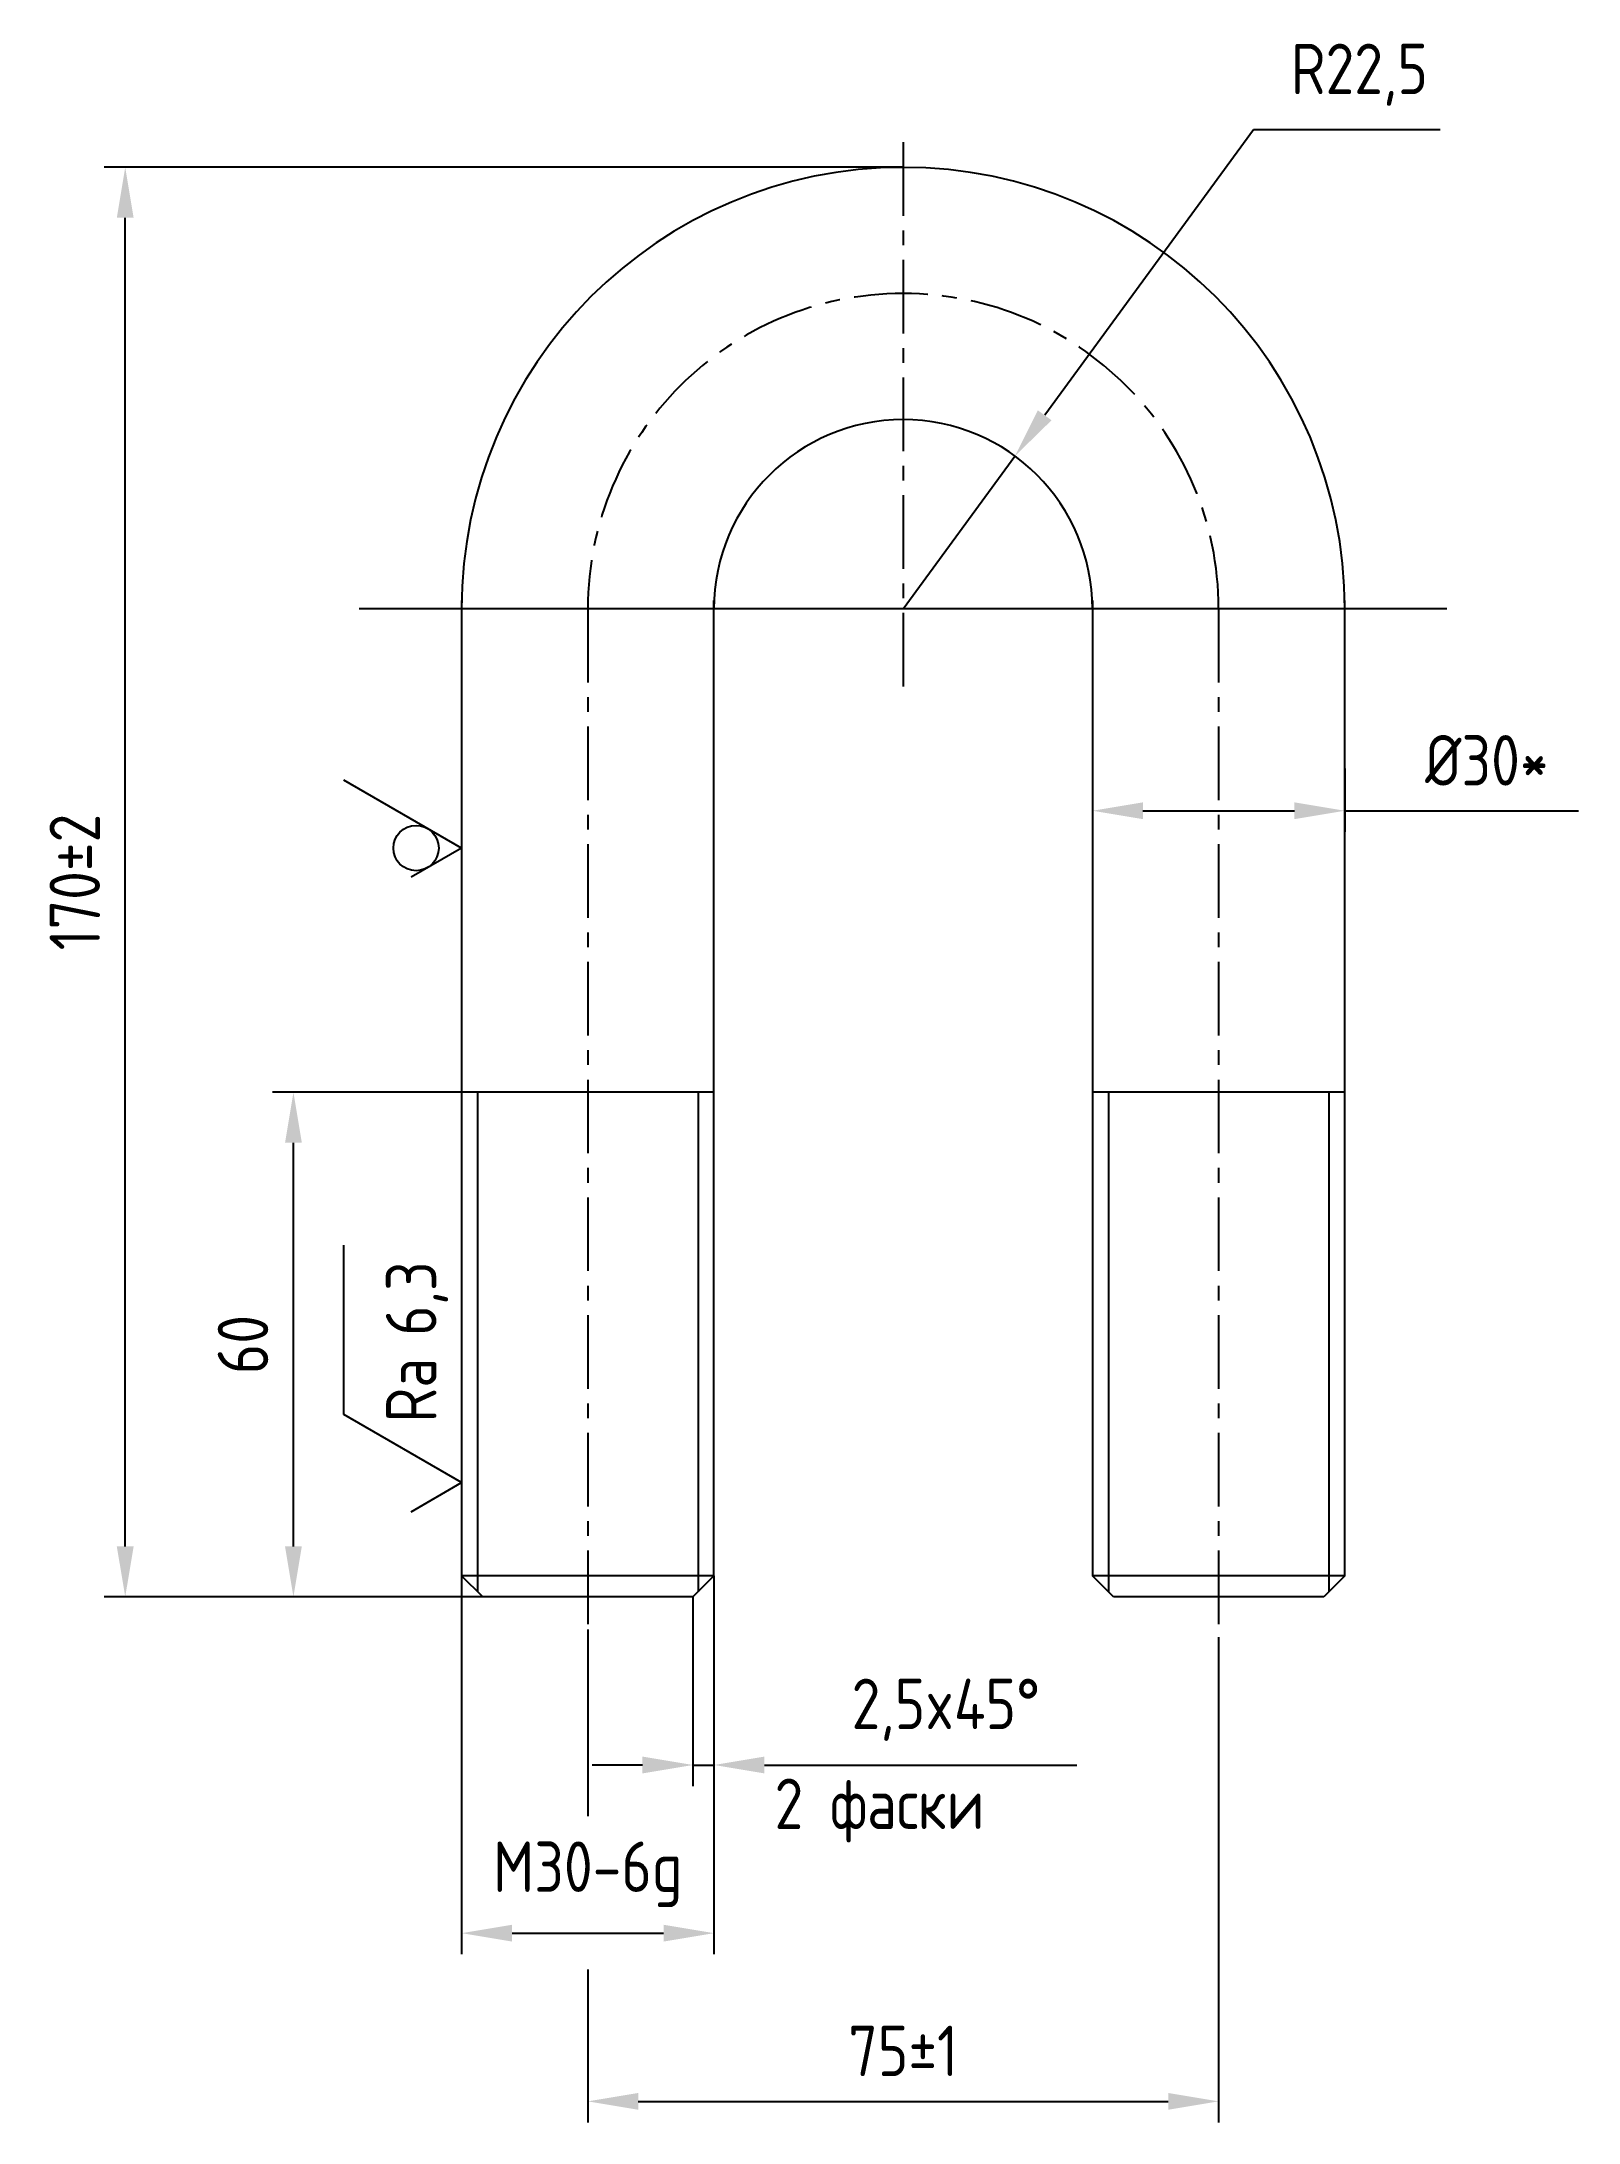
# Model space of a CAD drawing. Header units: millimetres. Extents: x 919 to 1102, y -33 to 214.
import ezdxf

# ---------------------------------------------------------------- set-up
doc = ezdxf.new("R2010")
doc.units = ezdxf.units.MM
doc.header["$LTSCALE"] = 7
doc.linetypes.add('CENTER', pattern=[2, 1.25, -0.25, 0.25, -0.25])
for name, color, linetype in [('Bord', 1, 'Continuous'), ('centr', 5, 'CENTER'), ('Cont', 6, 'Continuous'), ('DIM', 7, 'Continuous'), ('Text', 3, 'Continuous')]:
    doc.layers.add(name, color=color, linetype=linetype)
doc.styles.add('Style1', font='romans.shx', dxfattribs={"width": 0.8})
doc.dimstyles.new('Lin_2', dxfattribs={"dimscale": 2, "dimtxt": 3, "dimasz": 3, "dimexe": 1.25, "dimexo": 0, "dimgap": 1.5, "dimtad": 1, "dimdec": 1, "dimtxsty": 'Style1', "dimcen": 2.5, "dimclrt": 3, "dimadec": 0, "dimazin": 0, "dimtfac": 1, "dimtdec": 1, "dimtmove": 0, "dimatfit": 3, "dimldrblk": 'DOT', "dimfxl": 1, "dimarcsym": 0})
doc.dimstyles.new('Rad2', dxfattribs={"dimscale": 2, "dimtxt": 3, "dimasz": 3, "dimexe": 1.25, "dimexo": 0, "dimgap": 1.5, "dimtad": 1, "dimtoh": 1, "dimtxsty": 'Style1', "dimcen": 2.5, "dimse1": 1, "dimclrt": 3, "dimadec": 0, "dimazin": 0, "dimtfac": 1, "dimtmove": 0, "dimatfit": 3, "dimldrblk": 'DOT', "dimfxl": 1, "dimarcsym": 0})

# ---------------------------------------------------------------- blocks, each defined once
blk = doc.blocks.new('sherISO_09')
at = {"layer": 'Text'}
for q in [(4.04, 7), (-1.73, 3)]:
    blk.add_line((0, 0), q, dxfattribs=at)
blk.add_circle((0, 2.71), 1.35, dxfattribs=at)
blk = doc.blocks.new('sherISO_03')
at = {"layer": 'Text'}
blk.add_line((4.04, 7), (14.12, 7), dxfattribs=at)
blk.add_lwpolyline([(-1.73, 3), (0, 0), (4.04, 7)], dxfattribs=at)
at = {"layer": 'Text', "style": 'Style1', "width": 0.8}
blk.add_text('Ra', height=3, dxfattribs=at).set_placement((3.58, 1.5))
blk.add_attdef('6,3', (8.73, 1.5), '', height=3, dxfattribs=at)
blk = doc.blocks.new('*D9')
at = {"layer": 'Defpoints', "color": 0, "transparency": 16777216}
for p in [(998.9, 31.67), (996.4, 29.17), (998.9, 9.17)]:
    blk.add_point(p, dxfattribs=at)
at = {"layer": 'DIM', "color": 0, "lineweight": -2, "transparency": 16777216}
for p, q in [((998.9, 31.67), (998.9, 6.67)), ((996.4, 29.17), (996.4, 6.67)), ((990.4, 9.17), (984.4, 9.17)), ((996.4, 9.17), (998.9, 9.17)), ((1004.9, 9.17), (1042.04, 9.17))]:
    blk.add_line(p, q, dxfattribs=at)
at = {"layer": 'DIM', "color": 0, "transparency": 16777216}
for points in [[(990.4, 10.17), (990.4, 8.17), (996.4, 9.17)], [(1004.9, 10.17), (1004.9, 8.17), (998.9, 9.17)]]:
    blk.add_solid(points, dxfattribs=at)
at = {"layer": 'DIM', "color": 3, "transparency": 16777216, "insert": (1026.47, 15.74), "char_height": 6, "attachment_point": 5, "style": 'Style1'}
blk.add_mtext('2,5x45%%d', dxfattribs=at)
blk = doc.blocks.new('_Dot')
at = {"color": 0, "linetype": 'ByBlock', "lineweight": -2}
blk.add_line((-0.5, 0), (-1, 0), dxfattribs=at)
at = {"color": 0, "linetype": 'ByBlock', "const_width": 0.5}
blk.add_lwpolyline([(-0.25, 0, 1), (0.25, 0, 1)], format="xyb", close=True, dxfattribs=at)
blk = doc.blocks.new('*D10')
at = {"layer": 'Defpoints', "color": 0, "transparency": 16777216}
for p in [(968.9, 31.67), (998.9, 9.17), (998.9, -10.83)]:
    blk.add_point(p, dxfattribs=at)
at = {"layer": 'DIM', "color": 0, "lineweight": -2, "transparency": 16777216}
for p, q in [((968.9, 31.67), (968.9, -13.33)), ((998.9, 9.17), (998.9, -13.33)), ((974.9, -10.83), (992.9, -10.83))]:
    blk.add_line(p, q, dxfattribs=at)
at = {"layer": 'DIM', "color": 0, "transparency": 16777216}
for points in [[(974.9, -9.83), (974.9, -11.83), (968.9, -10.83)], [(992.9, -9.83), (992.9, -11.83), (998.9, -10.83)]]:
    blk.add_solid(points, dxfattribs=at)
at = {"layer": 'DIM', "color": 3, "transparency": 16777216, "insert": (983.9, -3.83), "char_height": 6, "attachment_point": 5, "style": 'Style1'}
blk.add_mtext('М30-6g', dxfattribs=at)
blk = doc.blocks.new('*D11')
at = {"layer": 'Defpoints', "color": 0, "transparency": 16777216}
for p in [(1058.9, 24.37), (983.9, -15.13), (1058.9, -30.83)]:
    blk.add_point(p, dxfattribs=at)
at = {"layer": 'DIM', "color": 0, "lineweight": -2, "transparency": 16777216}
for p, q in [((1058.9, 24.37), (1058.9, -33.33)), ((983.9, -15.13), (983.9, -33.33)), ((989.9, -30.83), (1052.9, -30.83))]:
    blk.add_line(p, q, dxfattribs=at)
at = {"layer": 'DIM', "color": 0, "transparency": 16777216}
for points in [[(989.9, -29.83), (989.9, -31.83), (983.9, -30.83)], [(1052.9, -29.83), (1052.9, -31.83), (1058.9, -30.83)]]:
    blk.add_solid(points, dxfattribs=at)
at = {"layer": 'DIM', "color": 3, "transparency": 16777216, "insert": (1021.4, -24.83), "char_height": 6, "attachment_point": 5, "style": 'Style1'}
blk.add_mtext('75±1', dxfattribs=at)
blk = doc.blocks.new('*D12')
at = {"layer": 'Defpoints', "color": 0, "transparency": 16777216}
for p in [(1043.9, 127.32), (1073.9, 127.68), (1073.9, 122.65)]:
    blk.add_point(p, dxfattribs=at)
at = {"layer": 'DIM', "color": 0, "lineweight": -2, "transparency": 16777216}
for p, q in [((1043.9, 127.32), (1043.9, 120.15)), ((1073.9, 127.68), (1073.9, 120.15)), ((1049.9, 122.65), (1067.9, 122.65)), ((1073.9, 122.65), (1101.67, 122.65))]:
    blk.add_line(p, q, dxfattribs=at)
at = {"layer": 'DIM', "color": 0, "transparency": 16777216}
for points in [[(1049.9, 123.65), (1049.9, 121.65), (1043.9, 122.65)], [(1067.9, 123.65), (1067.9, 121.65), (1073.9, 122.65)]]:
    blk.add_solid(points, dxfattribs=at)
at = {"layer": 'DIM', "color": 3, "transparency": 16777216, "insert": (1090.78, 128.65), "char_height": 6, "attachment_point": 5, "style": 'Style1'}
blk.add_mtext('%%c30*', dxfattribs=at)
blk = doc.blocks.new('*D13')
at = {"layer": 'Defpoints', "color": 0, "transparency": 16777216}
for p in [(928.9, 199.17), (1021.4, 199.17), (948.9, 29.17)]:
    blk.add_point(p, dxfattribs=at)
at = {"layer": 'DIM', "color": 0, "lineweight": -2, "transparency": 16777216}
for p, q in [((1021.4, 199.17), (926.4, 199.17)), ((928.9, 35.17), (928.9, 193.17)), ((948.9, 29.17), (926.4, 29.17))]:
    blk.add_line(p, q, dxfattribs=at)
at = {"layer": 'DIM', "color": 0, "transparency": 16777216}
for points in [[(927.9, 193.17), (929.9, 193.17), (928.9, 199.17)], [(927.9, 35.17), (929.9, 35.17), (928.9, 29.17)]]:
    blk.add_solid(points, dxfattribs=at)
at = {"layer": 'DIM', "color": 3, "transparency": 16777216, "insert": (922.9, 114.17), "char_height": 6, "attachment_point": 5, "rotation": 90, "style": 'Style1'}
blk.add_mtext('170±2', dxfattribs=at)
blk = doc.blocks.new('*D14')
at = {"layer": 'Defpoints', "color": 0, "transparency": 16777216}
for p in [(948.9, 89.17), (968.9, 89.17), (971.4, 29.17)]:
    blk.add_point(p, dxfattribs=at)
at = {"layer": 'DIM', "color": 0, "lineweight": -2, "transparency": 16777216}
for p, q in [((968.9, 89.17), (946.4, 89.17)), ((948.9, 35.17), (948.9, 83.17)), ((971.4, 29.17), (946.4, 29.17))]:
    blk.add_line(p, q, dxfattribs=at)
at = {"layer": 'DIM', "color": 0, "transparency": 16777216}
for points in [[(947.9, 83.17), (949.9, 83.17), (948.9, 89.17)], [(947.9, 35.17), (949.9, 35.17), (948.9, 29.17)]]:
    blk.add_solid(points, dxfattribs=at)
at = {"layer": 'DIM', "color": 3, "transparency": 16777216, "insert": (942.9, 59.17), "char_height": 6, "attachment_point": 5, "rotation": 90, "style": 'Style1'}
blk.add_mtext('60', dxfattribs=at)
blk = doc.blocks.new('*D15')
at = {"layer": 'Defpoints', "color": 0, "transparency": 16777216}
for p in [(1034.68, 164.83), (1021.4, 146.67)]:
    blk.add_point(p, dxfattribs=at)
at = {"layer": 'DIM', "color": 0, "lineweight": -2, "transparency": 16777216}
for p, q in [((1063.03, 203.61), (1038.22, 169.68)), ((1085.23, 203.61), (1063.03, 203.61)), ((1021.4, 146.67), (1034.68, 164.83))]:
    blk.add_line(p, q, dxfattribs=at)
at = {"layer": 'DIM', "color": 0, "transparency": 16777216}
blk.add_solid([(1037.41, 170.27), (1039.03, 169.09), (1034.68, 164.83)], dxfattribs=at)
at = {"layer": 'DIM', "color": 3, "transparency": 16777216, "insert": (1075.63, 210.18), "char_height": 6, "attachment_point": 5, "style": 'Style1'}
blk.add_mtext('R22,5', dxfattribs=at)

msp = doc.modelspace()

# ---------------------------------------------------------------- linework, layer by layer
at = {"layer": 'Bord', "ltscale": 16}
for p, q in [((970.793, 89.169), (970.793, 29.775)), ((997.004, 89.169), (997.004, 29.775)), ((1045.793, 89.169), (1045.793, 29.775)), ((1072.004, 89.169), (1072.004, 29.775))]:
    msp.add_line(p, q, dxfattribs=at)
at = {"layer": 'centr'}
for p, q in [((1021.398, 202.171), (1021.398, 135.724)), ((983.898, 146.669), (983.898, 25.292)), ((1058.898, 146.669), (1058.898, 24.367))]:
    msp.add_line(p, q, dxfattribs=at)
at = {"layer": 'centr', "ltscale": 16}
msp.add_line((1086.012, 146.669), (956.711, 146.669), dxfattribs=at)
at = {"layer": 'centr'}
msp.add_arc((1021.398, 146.669), 37.5, 0, 180, dxfattribs=at)
at = {"layer": 'Cont'}
for p, q in [((968.898, 147.669), (968.898, 31.669)), ((998.898, 31.669), (998.898, 147.669)), ((1043.898, 147.669), (1043.898, 31.669)), ((1073.898, 31.669), (1073.898, 147.669))]:
    msp.add_line(p, q, dxfattribs=at)
at = {"layer": 'Cont', "ltscale": 16}
for p, q in [((998.898, 89.169), (968.898, 89.169)), ((1073.898, 89.169), (1043.898, 89.169)), ((971.398, 29.169), (968.898, 31.669)), ((998.898, 31.669), (968.898, 31.669)), ((998.898, 31.669), (996.398, 29.169)), ((1046.398, 29.169), (1043.898, 31.669)), ((1073.898, 31.669), (1043.898, 31.669)), ((1073.898, 31.669), (1071.398, 29.169)), ((996.398, 29.169), (971.398, 29.169)), ((1071.398, 29.169), (1046.398, 29.169))]:
    msp.add_line(p, q, dxfattribs=at)
at = {"layer": 'Cont'}
for radius in [52.5, 22.5]:
    msp.add_arc((1021.398, 146.669), radius, 0, 180, dxfattribs=at)
at = {"layer": 'DIM'}
msp.add_line((983.898, 25.292), (983.898, 3.078), dxfattribs=at)

# ---------------------------------------------------------------- block references
at = {"layer": 'DIM', "xscale": 2, "yscale": 2, "zscale": 2, "rotation": 90}
msp.add_blockref('sherISO_09', (968.898, 118.215), dxfattribs=at)
msp.add_blockref('sherISO_03', (968.898, 42.757), dxfattribs=at).add_auto_attribs({'6,3': '6,3'})

# ---------------------------------------------------------------- texts
at = {"layer": 'Text', "style": 'Style1', "width": 0.8}
msp.add_text('2 фаски', height=6, dxfattribs=at).set_placement((1006.098, 1.559))

# ---------------------------------------------------------------- dimensions: what is measured, and where the dimension line sits
at = {"layer": 'DIM'}
dim = msp.add_radius_dim(center=(1021.398, 146.669), mpoint=(1034.678, 164.832), dimstyle='Rad2', dxfattribs=at)
dim.commit()
dim.dimension.update_dxf_attribs({"geometry": '*D15', "text_midpoint": (1075.631, 203.611), "dimtype": 164})
dim = msp.add_linear_dim(base=(928.898, 199.169), p1=(948.898, 29.169), p2=(1021.398, 199.169), angle=90, text='<>±2', dimstyle='Lin_2', dxfattribs=at)
dim.commit()
dim.dimension.update_dxf_attribs({"geometry": '*D13', "text_midpoint": (922.898, 114.169)})
for base, p1, p2, text, picture, middle in [((1073.898, 122.648), (1043.898, 127.32), (1073.898, 127.685), '%%c<>*', '*D12', (1090.784, 122.648)), ((998.898, -10.831), (968.898, 31.669), (998.898, 9.169), 'М<>-6g', '*D10', (983.898, -10.831)), ((998.898, 9.169), (996.398, 29.169), (998.898, 31.669), '<>x45%%d', '*D9', (1026.47, 9.169))]:
    dim = msp.add_linear_dim(base=base, p1=p1, p2=p2, text=text, dimstyle='Lin_2', dxfattribs=at)
    dim.commit()
    dim.dimension.update_dxf_attribs({"geometry": picture, "text_midpoint": middle, "dimtype": 160})
dim = msp.add_linear_dim(base=(948.898, 89.169), p1=(971.398, 29.169), p2=(968.898, 89.169), angle=90, dimstyle='Lin_2', dxfattribs=at)
dim.commit()
dim.dimension.update_dxf_attribs({"geometry": '*D14', "text_midpoint": (942.898, 59.169)})
dim = msp.add_linear_dim(base=(1058.898, -30.831), p1=(983.898, -15.126), p2=(1058.898, 24.367), text='<>±1', dimstyle='Lin_2', override={"dimtol": 0, "dimlim": 0, "dimtp": 0, "dimtm": 0, "dimtfac": 1, "dimtdec": 2, "dimtolj": 0, "dimtzin": 8}, dxfattribs=at)
dim.commit()
dim.dimension.update_dxf_attribs({"geometry": '*D11', "text_midpoint": (1021.398, -24.831)})

doc.saveas('drawing.dxf')
